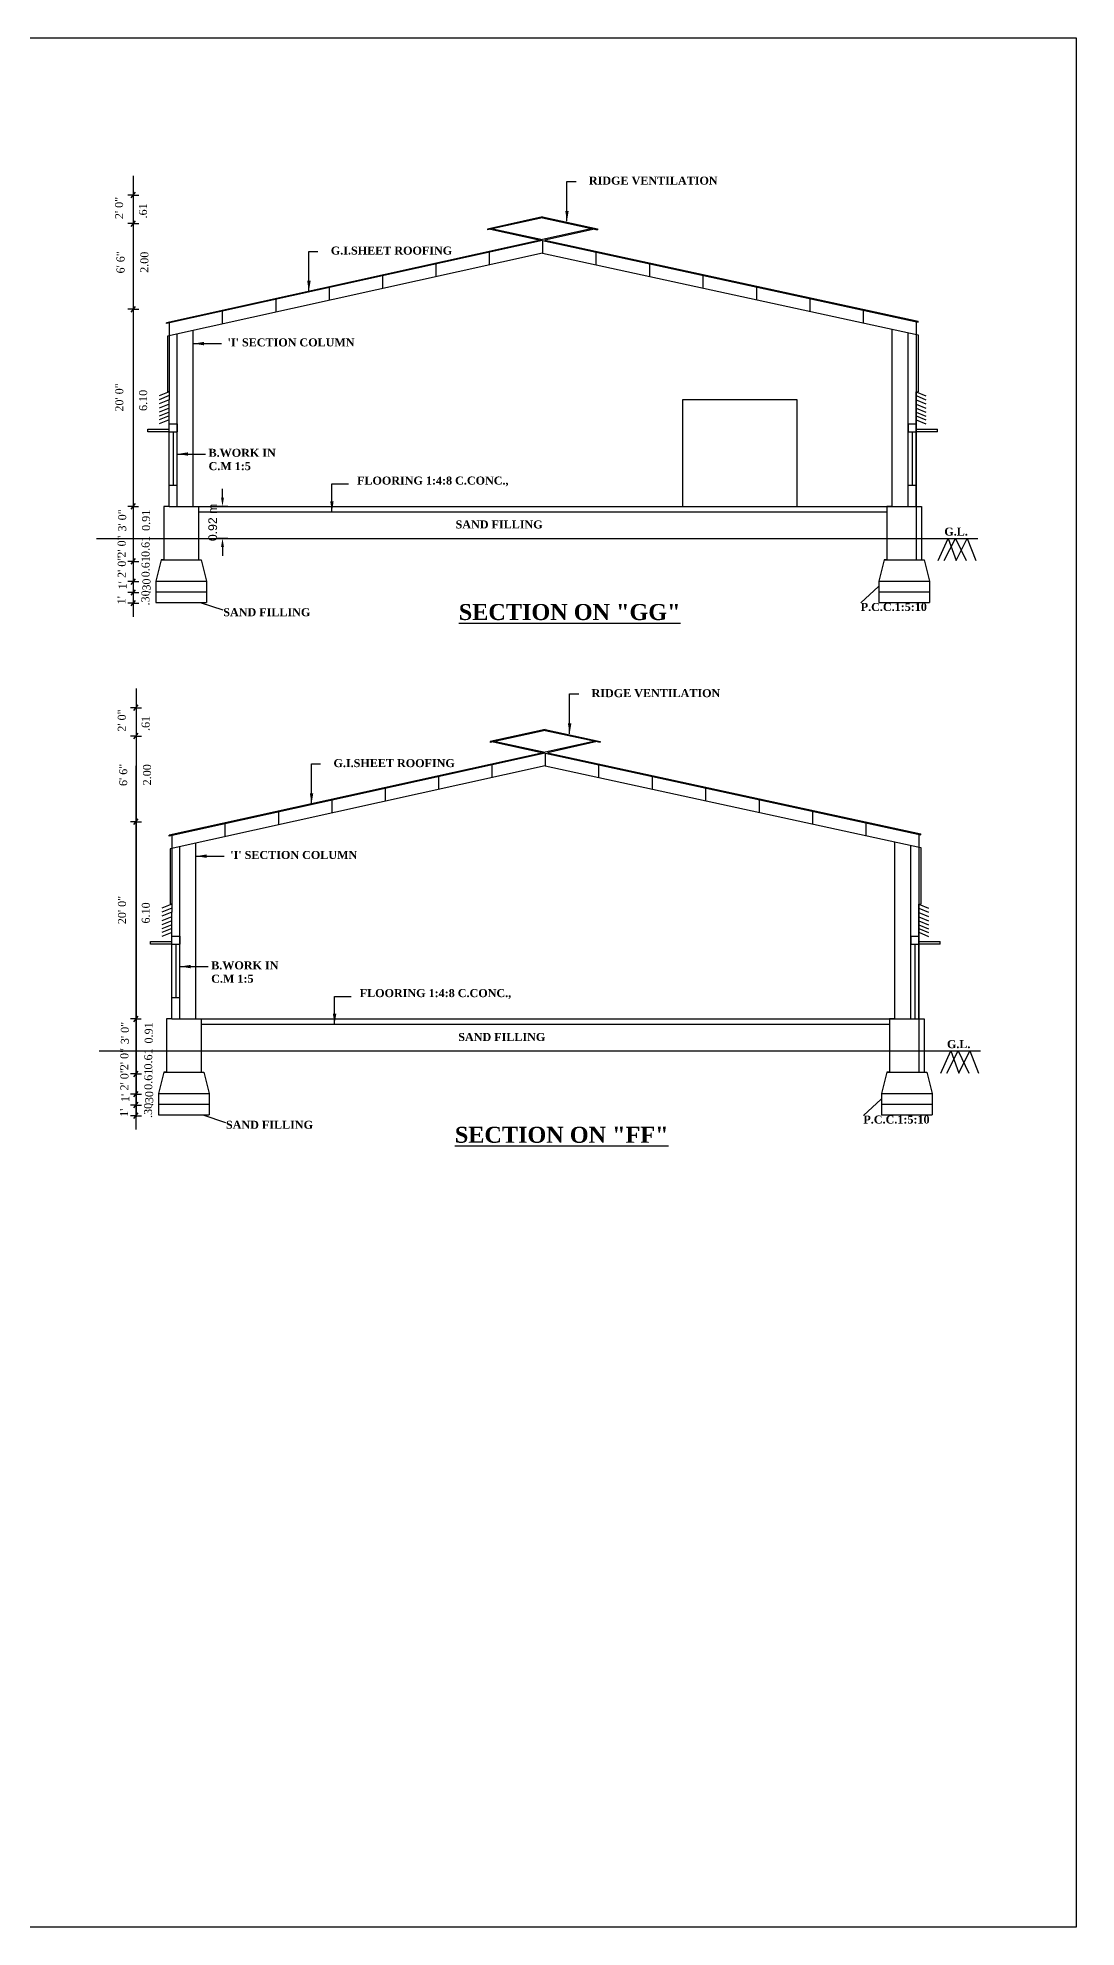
# Model space of a CAD drawing. Header units: metres. Extents: x -4258 to 185371, y -3317 to 113.
# Drawn here: x 4806.3 to 4835.9, y -705.3 to -651.3 of the extents above; entities that cross this region are included whole.
import ezdxf

# ---------------------------------------------------------------- set-up
doc = ezdxf.new("R2010")
doc.units = ezdxf.units.M
doc.header["$LTSCALE"] = 0.5
doc.header["$MEASUREMENT"] = 0
doc.layers.add('BLK_4_PLINTH_HEIGHT', color=7, linetype='Continuous')
doc.styles.add('S', font='swiss.ttf')
doc.styles.get("Standard").update_dxf_attribs({"font": 'times.ttf'})
doc.dimstyles.new('METRIC', dxfattribs={"dimtxt": 0.45, "dimasz": 0.25, "dimexe": 0.15, "dimexo": 0.15, "dimgap": 0.15, "dimtad": 1, "dimzin": 0, "dimdsep": 46, "dimtxsty": 'S', "dimcen": 0, "dimclrd": 1, "dimclre": 1, "dimclrt": 5, "dimadec": 0, "dimazin": 2, "dimtfac": 1, "dimtix": 1, "dimtofl": 0, "dimtmove": 1, "dimatfit": 0, "dimfxl": 0, "dimtolj": 1, "dimtzin": 0, "dimarcsym": 0})
doc.dimstyles.get("Standard").update_dxf_attribs({"dimtxt": 0.23, "dimasz": 0.23, "dimexe": 0.23, "dimexo": 0.23, "dimgap": 0.09, "dimtad": 1, "dimzin": 0, "dimdsep": 46, "dimtxsty": 'Standard', "dimcen": 0.09, "dimadec": 0, "dimazin": 0, "dimtfac": 1, "dimtofl": 0, "dimtmove": 0, "dimatfit": 3, "dimfxl": 0, "dimtolj": 1, "dimtzin": 0, "dimarcsym": 0})

# ---------------------------------------------------------------- blocks, each defined once
blk = doc.blocks.new('*D582')
at = {"layer": 'BLK_4_PLINTH_HEIGHT', "color": 0, "lineweight": -2}
for p, q in [((4811.532, -664.442), (4811.532, -664.192)), ((4811.682, -664.692), (4811.382, -664.692)), ((4811.682, -665.607), (4811.382, -665.607)), ((4811.532, -665.857), (4811.532, -666.107))]:
    blk.add_line(p, q, dxfattribs=at)
for points in [[(4811.49, -664.442), (4811.573, -664.442), (4811.532, -664.692)], [(4811.49, -665.857), (4811.573, -665.857), (4811.532, -665.607)]]:
    blk.add_solid(points, dxfattribs=at)
at = {"layer": 'Defpoints', "color": 0, "lineweight": -2}
for p in [(4811.532, -664.692), (4812.556, -664.692), (4812.556, -665.607)]:
    blk.add_point(p, dxfattribs=at)
at = {"layer": 'BLK_4_PLINTH_HEIGHT', "color": 0, "lineweight": -2, "insert": (4811.253, -665.15), "char_height": 0.25, "attachment_point": 5, "rotation": 90, "style": 'S'}
blk.add_mtext('\\A1;0.92 m', dxfattribs=at)

msp = doc.modelspace()

# ---------------------------------------------------------------- linework, layer by layer
at = {"color": 0, "linetype": 'ByBlock'}
for p, q in [((4808.98421, -655.24212), (4808.98421, -667.48978)), ((4821.3724, -656.27406), (4821.3724, -655.40231)), ((4821.3724, -655.40231), (4821.63143, -655.40231)), ((4820.67641, -656.41632), (4819.10126, -656.76447)), ((4820.67531, -656.4426), (4819.10126, -656.7905)), ((4819.2513, -656.75734), (4820.67641, -657.06708)), ((4820.67531, -656.4426), (4822.24133, -656.78296)), ((4820.67641, -656.41682), (4822.24133, -656.75695)), ((4822.10042, -656.75233), (4820.67641, -657.06708)), ((4822.24133, -656.75695), (4822.24133, -656.78296)), ((4820.61708, -657.08019), (4809.92854, -659.44263)), ((4820.67646, -657.0931), (4809.93402, -659.46745)), ((4819.10126, -656.76447), (4819.10126, -656.7905)), ((4819.19197, -656.77045), (4820.61708, -657.08019)), ((4820.67646, -657.0931), (4820.67641, -657.45723)), ((4820.67646, -657.0931), (4831.4064, -659.42518)), ((4820.67646, -657.0931), (4820.6765, -657.45723)), ((4822.1598, -656.76524), (4820.73579, -657.07998)), ((4820.73579, -657.07998), (4831.4064, -659.39917)), ((4808.97616, -657.45737), (4808.97616, -667.85048)), ((4820.6771, -657.45737), (4809.95849, -659.82646)), ((4813.99967, -658.27368), (4813.99967, -657.40194)), ((4813.99967, -657.40194), (4814.2587, -657.40194)), ((4817.62784, -657.76692), (4817.6278, -658.13105)), ((4819.15141, -657.43017), (4819.15137, -657.7943)), ((4820.67641, -657.45723), (4831.40293, -659.78856)), ((4822.2015, -657.43017), (4822.20154, -657.7943)), ((4823.72667, -657.75958), (4823.72671, -658.12371)), ((4816.10487, -658.10353), (4816.10482, -658.46766)), ((4825.25504, -658.08822), (4825.25509, -658.45235)), ((4813.05226, -658.77824), (4813.05221, -659.14237)), ((4814.57679, -658.44128), (4814.57674, -658.80541)), ((4826.78312, -658.42034), (4826.78316, -658.78447)), ((4828.30765, -658.75168), (4828.30769, -659.11581)), ((4809.93402, -659.46745), (4809.92854, -659.44263)), ((4810.00932, -659.4508), (4810.00932, -661.64208)), ((4810.69557, -659.29912), (4810.69557, -659.2861)), ((4811.52471, -659.11586), (4811.52466, -659.47999)), ((4829.8352, -659.08369), (4829.83524, -659.44782)), ((4831.3521, -659.41337), (4831.3521, -666.217)), ((4831.3521, -659.43763), (4831.3521, -661.41333)), ((4831.4064, -659.42518), (4831.4064, -659.39917)), ((4809.95849, -659.82646), (4809.95849, -661.4135)), ((4810.23807, -664.69208), (4810.2371, -659.76488)), ((4810.69557, -664.69198), (4810.69557, -659.66354)), ((4830.66585, -664.692), (4830.66667, -659.62854)), ((4831.12335, -664.69208), (4831.12335, -659.7278)), ((4831.40293, -659.78856), (4831.40293, -661.41333)), ((4810.00932, -661.4135), (4809.72344, -661.52888)), ((4810.00932, -661.52582), (4809.72344, -661.6412)), ((4810.00932, -661.4135), (4809.95849, -661.4135)), ((4831.3521, -664.69208), (4831.3521, -661.41333)), ((4831.3521, -661.41333), (4831.40293, -661.41333)), ((4831.3521, -661.41333), (4831.62783, -661.5287)), ((4831.3521, -661.52564), (4831.62783, -661.64102)), ((4810.00932, -661.64208), (4809.72344, -661.75745)), ((4810.00932, -661.76822), (4809.72344, -661.8836)), ((4810.00932, -661.88476), (4809.72344, -662.00014)), ((4810.00932, -662.00145), (4809.72344, -662.11683)), ((4810.00932, -662.10575), (4809.72344, -662.22113)), ((4810.00932, -664.69208), (4810.00932, -661.64208)), ((4810.23807, -664.69208), (4810.23807, -661.64208)), ((4827.94462, -661.64208), (4824.67186, -661.64208)), ((4824.67186, -661.64208), (4824.67186, -664.69208)), ((4827.94462, -664.69208), (4827.94462, -661.64208)), ((4831.3521, -661.64781), (4831.62783, -661.76319)), ((4831.3521, -661.76805), (4831.62783, -661.88343)), ((4831.3521, -661.88458), (4831.62783, -661.99996)), ((4831.3521, -662.00128), (4831.62783, -662.11666)), ((4831.3521, -662.10558), (4831.62783, -662.22096)), ((4809.39993, -662.55708), (4809.39993, -662.48083)), ((4809.39993, -662.48083), (4810.00993, -662.48083)), ((4810.00993, -662.55708), (4809.39993, -662.55708)), ((4810.00932, -662.21601), (4809.72344, -662.33139)), ((4810.00993, -662.32833), (4810.23868, -662.32833)), ((4810.00993, -662.55708), (4810.23868, -662.55708)), ((4810.1243, -662.55708), (4810.1243, -664.08208)), ((4810.23868, -662.32833), (4810.23868, -662.55708)), ((4831.12395, -662.32833), (4831.3527, -662.32833)), ((4831.12395, -662.32833), (4831.12395, -662.55708)), ((4831.12395, -662.55708), (4831.3527, -662.55708)), ((4831.23833, -662.55708), (4831.23833, -664.08208)), ((4831.3521, -662.21584), (4831.62783, -662.33121)), ((4831.3527, -662.32833), (4831.3527, -662.55708)), ((4831.3527, -662.48083), (4831.9627, -662.48083)), ((4831.9627, -662.55708), (4831.3527, -662.55708)), ((4831.9627, -662.55708), (4831.9627, -662.48083)), ((4810.00993, -664.08208), (4810.23868, -664.08208)), ((4814.6576, -664.04869), (4815.13028, -664.04869)), ((4831.12395, -664.08208), (4831.3527, -664.08208)), ((4810.00932, -664.69208), (4809.85682, -664.69208)), ((4809.85682, -664.69208), (4809.85682, -666.21708)), ((4810.00932, -664.69208), (4831.3521, -664.69208)), ((4810.69557, -664.69198), (4810.84807, -664.69198)), ((4810.84807, -664.69198), (4810.84807, -666.21708)), ((4810.84807, -664.84457), (4830.51335, -664.84443)), ((4811.56454, -664.69208), (4831.3521, -664.69208)), ((4830.66585, -664.692), (4830.51335, -664.692)), ((4830.51335, -664.692), (4830.51335, -666.21708)), ((4830.66585, -664.692), (4830.51335, -664.692)), ((4831.3521, -664.69191), (4831.5046, -664.69191)), ((4831.3521, -664.69208), (4831.5046, -664.69208)), ((4831.5046, -664.69208), (4831.5046, -666.21708)), ((4807.92845, -665.60708), (4811.56454, -665.60708)), ((4810.00932, -665.60708), (4831.36537, -665.60708)), ((4812.55579, -665.60708), (4833.10699, -665.60708)), ((4809.78057, -666.21708), (4809.62807, -666.82708)), ((4809.78057, -666.21708), (4810.92432, -666.21708)), ((4809.85682, -666.21708), (4809.78057, -666.21708)), ((4809.78057, -666.21708), (4810.84807, -666.21708)), ((4809.85682, -666.21708), (4810.84807, -666.21708)), ((4810.84807, -666.21708), (4810.92432, -666.21708)), ((4810.92432, -666.21708), (4811.07682, -666.82708)), ((4830.4371, -666.217), (4830.2846, -666.827)), ((4830.43708, -666.21708), (4831.58086, -666.21708)), ((4830.51335, -666.217), (4830.4371, -666.217)), ((4830.4371, -666.217), (4831.5046, -666.217)), ((4830.51335, -666.217), (4831.5046, -666.217)), ((4831.58085, -666.217), (4831.73335, -666.827)), ((4809.62807, -666.82708), (4811.07682, -666.82708)), ((4809.62807, -666.82708), (4809.62807, -667.43708)), ((4811.07682, -666.82708), (4811.07682, -667.43708)), ((4830.2846, -666.827), (4830.2846, -667.437)), ((4830.2846, -666.82708), (4831.73335, -666.82708)), ((4831.73335, -666.827), (4831.73335, -667.437)), ((4809.62807, -667.13208), (4811.07682, -667.13208)), ((4809.62807, -667.43708), (4811.07682, -667.43708)), ((4810.89298, -667.43708), (4811.5383, -667.65041)), ((4830.2846, -667.13208), (4831.73335, -667.13208)), ((4830.2846, -667.437), (4831.73335, -667.437)), ((4809.06046, -669.89381), (4809.06046, -682.14147)), ((4821.44865, -670.92575), (4821.44865, -670.05401)), ((4821.44865, -670.05401), (4821.70768, -670.05401)), ((4820.75266, -671.06802), (4819.17751, -671.41616)), ((4820.75156, -671.09429), (4819.17751, -671.44219)), ((4820.75156, -671.09429), (4822.31758, -671.43465)), ((4820.75266, -671.06852), (4822.31758, -671.40864)), ((4820.69333, -671.73188), (4810.00479, -674.09432)), ((4820.75271, -671.74479), (4810.01027, -674.11914)), ((4819.17751, -671.41616), (4819.17751, -671.44219)), ((4819.26822, -671.42215), (4820.69333, -671.73188)), ((4819.32755, -671.40903), (4820.75266, -671.71877)), ((4822.17667, -671.40403), (4820.75266, -671.71877)), ((4820.75271, -671.74479), (4820.75266, -672.10892)), ((4820.75271, -671.74479), (4831.48265, -674.07687)), ((4820.75271, -671.74479), (4820.75275, -672.10892)), ((4822.23605, -671.41693), (4820.81204, -671.73168)), ((4820.81204, -671.73168), (4831.48265, -674.05086)), ((4822.31758, -671.40864), (4822.31758, -671.43465)), ((4809.05241, -672.10907), (4809.05241, -682.50218)), ((4820.75335, -672.10907), (4810.03474, -674.47815)), ((4814.07592, -672.92538), (4814.07592, -672.05363)), ((4814.07592, -672.05363), (4814.33495, -672.05363)), ((4817.70409, -672.41861), (4817.70405, -672.78274)), ((4819.22766, -672.08186), (4819.22762, -672.44599)), ((4820.75266, -672.10892), (4831.47918, -674.44026)), ((4822.27775, -672.08186), (4822.27779, -672.44599)), ((4823.80292, -672.41127), (4823.80296, -672.7754)), ((4816.18112, -672.75523), (4816.18107, -673.11936)), ((4825.33129, -672.73991), (4825.33134, -673.10404)), ((4813.12851, -673.42993), (4813.12846, -673.79406)), ((4814.65304, -673.09297), (4814.65299, -673.4571)), ((4826.85937, -673.07203), (4826.85941, -673.43616)), ((4828.3839, -673.40338), (4828.38394, -673.76751)), ((4810.77182, -673.95082), (4810.77182, -673.93779)), ((4811.60096, -673.76756), (4811.60091, -674.13169)), ((4829.91145, -673.73538), (4829.91149, -674.09951)), ((4810.01027, -674.11914), (4810.00479, -674.09432)), ((4810.03474, -674.47815), (4810.03474, -676.06519)), ((4810.08557, -674.1025), (4810.08557, -676.29377)), ((4810.31432, -679.34377), (4810.31335, -674.41657)), ((4810.77182, -679.34368), (4810.77182, -674.31524)), ((4830.7421, -679.3437), (4830.74292, -674.28024)), ((4831.1996, -679.34377), (4831.1996, -674.37949)), ((4831.42835, -674.06507), (4831.42835, -680.8687)), ((4831.42835, -674.08933), (4831.42835, -676.06502)), ((4831.47918, -674.44026), (4831.47918, -676.06502)), ((4831.48265, -674.07687), (4831.48265, -674.05086)), ((4810.08557, -676.06519), (4809.79969, -676.18057)), ((4810.08557, -676.17751), (4809.79969, -676.29289)), ((4810.08557, -676.06519), (4810.03474, -676.06519)), ((4831.42835, -679.34377), (4831.42835, -676.06502)), ((4831.42835, -676.06502), (4831.47918, -676.06502)), ((4831.42835, -676.06502), (4831.70408, -676.1804)), ((4831.42835, -676.17734), (4831.70408, -676.29272)), ((4810.08557, -676.29377), (4809.79969, -676.40915)), ((4810.08557, -676.41992), (4809.79969, -676.5353)), ((4810.08557, -676.53645), (4809.79969, -676.65183)), ((4810.08557, -676.65315), (4809.79969, -676.76852)), ((4810.08557, -679.34377), (4810.08557, -676.29377)), ((4810.31432, -679.34377), (4810.31432, -676.29377)), ((4831.42835, -676.29951), (4831.70408, -676.41488)), ((4831.42835, -676.41974), (4831.70408, -676.53512)), ((4831.42835, -676.53628), (4831.70408, -676.65165)), ((4831.42835, -676.65297), (4831.70408, -676.76835)), ((4809.47618, -677.20877), (4809.47618, -677.13252)), ((4809.47618, -677.13252), (4810.08618, -677.13252)), ((4810.08618, -677.20877), (4809.47618, -677.20877)), ((4810.08557, -676.75745), (4809.79969, -676.87283)), ((4810.08557, -676.86771), (4809.79969, -676.98308)), ((4810.08618, -676.98002), (4810.31493, -676.98002)), ((4810.08618, -677.20877), (4810.31493, -677.20877)), ((4810.20055, -677.20877), (4810.20055, -678.73377)), ((4810.31493, -676.98002), (4810.31493, -677.20877)), ((4831.2002, -676.98002), (4831.42895, -676.98002)), ((4831.2002, -676.98002), (4831.2002, -677.20877)), ((4831.2002, -677.20877), (4831.42895, -677.20877)), ((4831.31458, -677.20877), (4831.31458, -679.34377)), ((4831.42835, -676.75727), (4831.70408, -676.87265)), ((4831.42835, -676.86753), (4831.70408, -676.98291)), ((4831.42895, -676.98002), (4831.42895, -677.20877)), ((4831.42895, -677.13252), (4832.03895, -677.13252)), ((4832.03895, -677.20877), (4831.42895, -677.20877)), ((4832.03895, -677.20877), (4832.03895, -677.13252)), ((4810.08618, -678.73377), (4810.31493, -678.73377)), ((4814.73385, -678.70038), (4815.20653, -678.70038)), ((4810.08557, -679.34377), (4809.93307, -679.34377)), ((4809.93307, -679.34377), (4809.93307, -680.86877)), ((4810.08557, -679.34377), (4831.42835, -679.34377)), ((4810.77182, -679.34368), (4810.92432, -679.34368)), ((4810.92432, -679.34368), (4810.92432, -680.86877)), ((4811.64079, -679.34377), (4831.42835, -679.34377)), ((4830.7421, -679.3437), (4830.5896, -679.3437)), ((4830.5896, -679.3437), (4830.5896, -680.86877)), ((4830.7421, -679.3437), (4830.5896, -679.3437)), ((4831.42835, -679.34361), (4831.58085, -679.34361)), ((4831.42835, -679.34377), (4831.58085, -679.34377)), ((4831.58085, -679.34377), (4831.58085, -680.86877)), ((4810.92432, -679.49626), (4830.5896, -679.49613)), ((4808.0047, -680.25877), (4811.64079, -680.25877)), ((4810.08557, -680.25877), (4831.44162, -680.25877)), ((4812.63204, -680.25877), (4833.18324, -680.25877)), ((4809.85682, -680.86877), (4809.70432, -681.47877)), ((4809.85682, -680.86877), (4811.00057, -680.86877)), ((4809.93307, -680.86877), (4809.85682, -680.86877)), ((4809.85682, -680.86877), (4810.92432, -680.86877)), ((4809.93307, -680.86877), (4810.92432, -680.86877)), ((4810.92432, -680.86877), (4811.00057, -680.86877)), ((4811.00057, -680.86877), (4811.15307, -681.47877)), ((4830.51335, -680.8687), (4830.36085, -681.4787)), ((4830.51333, -680.86877), (4831.65711, -680.86877)), ((4830.5896, -680.8687), (4830.51335, -680.8687)), ((4830.51335, -680.8687), (4831.58085, -680.8687)), ((4830.5896, -680.8687), (4831.58085, -680.8687)), ((4831.6571, -680.8687), (4831.8096, -681.4787)), ((4809.70432, -681.47877), (4811.15307, -681.47877)), ((4809.70432, -681.47877), (4809.70432, -682.08877)), ((4811.15307, -681.47877), (4811.15307, -682.08877)), ((4830.36085, -681.4787), (4830.36085, -682.0887)), ((4830.36085, -681.47877), (4831.8096, -681.47877)), ((4831.8096, -681.4787), (4831.8096, -682.0887)), ((4809.70432, -681.78377), (4811.15307, -681.78377)), ((4809.70432, -682.08877), (4811.15307, -682.08877)), ((4810.96923, -682.08877), (4811.61455, -682.3021)), ((4830.36085, -681.78377), (4831.8096, -681.78377)), ((4830.36085, -682.0887), (4831.8096, -682.0887))]:
    msp.add_line(p, q, dxfattribs=at)
at = {"color": 0}
for p, q in [((4808.98421, -655.7943), (4808.83171, -655.7943)), ((4808.92231, -655.87326), (4809.04776, -655.71323)), ((4808.98503, -655.7943), (4809.13753, -655.7943)), ((4808.98338, -656.60779), (4808.83088, -656.60779)), ((4808.92149, -656.68675), (4809.04693, -656.52672)), ((4808.98421, -656.60779), (4809.13671, -656.60779)), ((4808.98421, -659.05714), (4808.83171, -659.05714)), ((4808.92231, -659.1361), (4809.04776, -658.97607)), ((4808.98421, -659.05714), (4809.13671, -659.05714)), ((4808.98338, -664.69208), (4808.83088, -664.69208)), ((4808.92149, -664.77104), (4809.04693, -664.61101)), ((4808.98338, -664.69208), (4809.13588, -664.69208)), ((4808.98421, -666.26281), (4808.83171, -666.26281)), ((4808.92231, -666.34177), (4809.04776, -666.18174)), ((4808.98421, -666.26281), (4809.13671, -666.26281)), ((4808.98421, -666.84251), (4808.83171, -666.84251)), ((4808.92231, -666.92147), (4809.04776, -666.76144)), ((4808.98421, -666.84251), (4809.13671, -666.84251)), ((4830.27639, -666.98339), (4829.76504, -667.45238)), ((4808.98421, -667.15437), (4808.83171, -667.15437)), ((4808.98421, -667.45937), (4808.83171, -667.45937)), ((4808.92231, -667.23333), (4809.04776, -667.0733)), ((4808.92231, -667.53833), (4809.04776, -667.3783)), ((4808.98421, -667.15437), (4809.13671, -667.15437)), ((4808.98421, -667.45937), (4809.13671, -667.45937)), ((4809.06046, -670.446), (4808.90796, -670.446)), ((4808.99856, -670.52496), (4809.12401, -670.36493)), ((4809.06128, -670.446), (4809.21378, -670.446)), ((4809.05963, -671.25948), (4808.90713, -671.25948)), ((4808.99774, -671.33844), (4809.12318, -671.17841)), ((4809.06046, -671.25948), (4809.21296, -671.25948)), ((4809.06046, -673.70883), (4808.90796, -673.70883)), ((4808.99856, -673.7878), (4809.12401, -673.62777)), ((4809.06046, -673.70883), (4809.21296, -673.70883)), ((4809.05963, -679.34377), (4808.90713, -679.34377)), ((4808.99774, -679.42273), (4809.12318, -679.2627)), ((4809.05963, -679.34377), (4809.21213, -679.34377)), ((4809.06046, -680.9145), (4808.90796, -680.9145)), ((4808.99856, -680.99347), (4809.12401, -680.83344)), ((4809.06046, -680.9145), (4809.21296, -680.9145)), ((4809.06046, -681.4942), (4808.90796, -681.4942)), ((4808.99856, -681.57316), (4809.12401, -681.41314)), ((4809.06046, -681.4942), (4809.21296, -681.4942)), ((4809.06046, -681.80606), (4808.90796, -681.80606)), ((4809.06046, -682.11106), (4808.90796, -682.11106)), ((4808.99856, -681.88503), (4809.12401, -681.725)), ((4808.99856, -682.19003), (4809.12401, -682.03)), ((4809.06046, -681.80606), (4809.21296, -681.80606)), ((4809.06046, -682.11106), (4809.21296, -682.11106)), ((4830.35264, -681.63509), (4829.84129, -682.10407))]:
    msp.add_line(p, q, dxfattribs=at)
at = {"color": 7}
for p, q in [((4831.98131, -666.24091), (4832.25814, -665.60708)), ((4832.15088, -666.24091), (4832.47348, -665.60708)), ((4832.25814, -665.60708), (4832.4909, -666.24091)), ((4832.47348, -665.60708), (4832.77261, -666.24091)), ((4832.4909, -666.24091), (4832.80165, -665.60708)), ((4832.80165, -665.60708), (4833.05142, -666.24091)), ((4832.05756, -680.8926), (4832.33439, -680.25877)), ((4832.22713, -680.8926), (4832.54973, -680.25877)), ((4832.33439, -680.25877), (4832.56715, -680.8926)), ((4832.54973, -680.25877), (4832.84886, -680.8926)), ((4832.56715, -680.8926), (4832.8779, -680.25877)), ((4832.8779, -680.25877), (4833.12767, -680.8926))]:
    msp.add_line(p, q, dxfattribs=at)
at = {"color": 0, "linetype": 'ByBlock'}
msp.add_lwpolyline([(4776.34566, -651.29646), (4835.92022, -651.29646), (4835.92022, -705.30669), (4776.34566, -705.30669)], close=True, dxfattribs=at)

# ---------------------------------------------------------------- texts
at = {"color": 0, "char_height": 0.22875, "width": 4.1329568, "attachment_point": 1}
for s, insert in [('{\\fTimes New Roman|b1|i0|c0|p18;RIDGE VENTILATION }', (4821.99926, -655.26457)), ('{\\fTimes New Roman|b1|i0|c0|p18;G.I.SHEET ROOFING }', (4814.62654, -657.26419)), ('{\\fTimes New Roman|b1|i0|c0|p18;RIDGE VENTILATION }', (4822.07551, -669.91626)), ('{\\fTimes New Roman|b1|i0|c0|p18;G.I.SHEET ROOFING }', (4814.70279, -671.91589))]:
    msp.add_mtext(s, dxfattribs=dict(at, insert=insert))
at = {"color": 0, "char_height": 0.22875, "width": 4.1329568, "attachment_point": 1, "rotation": 90}
for s, insert in [('\\A1; 2\' 0"', (4808.46347, -656.56596)), ('\\A1;.61', (4809.14458, -656.46077)), ('\\A1; 6\' 6"', (4808.50384, -658.11998)), ('\\A1;2.00', (4809.18495, -658.01479)), ('\\A1; 20\' 0"', (4808.46856, -662.06885)), ('\\A1;6.10', (4809.14966, -661.96365)), ('\\A1; 3\' 0"', (4808.55182, -665.4978)), ('\\A1;0.91', (4809.23293, -665.39261)), ('\\A1; 2\' 0"', (4808.53705, -666.24326)), ('\\A1;0.61', (4809.21816, -666.13807)), ('\\A1; 2\' 0"', (4808.53936, -666.82347)), ('\\A1;0.61', (4809.22047, -666.71828)), ("\\A1;  1'", (4808.56078, -667.23919)), ('\\A1;.30', (4809.24586, -667.18489)), ("\\A1; 1' ", (4808.52913, -667.57693)), ('\\A1;.30', (4809.21422, -667.52263)), ('\\A1; 2\' 0"', (4808.53972, -671.21766)), ('\\A1;.61', (4809.22083, -671.11247)), ('\\A1; 6\' 6"', (4808.58009, -672.77167)), ('\\A1;2.00', (4809.2612, -672.66648)), ('\\A1; 20\' 0"', (4808.54481, -676.72054)), ('\\A1;6.10', (4809.22591, -676.61535)), ('\\A1; 3\' 0"', (4808.62807, -680.1495)), ('\\A1;0.91', (4809.30918, -680.04431)), ('\\A1; 2\' 0"', (4808.6133, -680.89495)), ('\\A1;0.61', (4809.29441, -680.78976)), ('\\A1; 2\' 0"', (4808.61561, -681.47517)), ('\\A1;0.61', (4809.29672, -681.36997)), ("\\A1;  1'", (4808.63703, -681.89088)), ('\\A1;.30', (4809.32211, -681.83658)), ("\\A1; 1' ", (4808.60538, -682.22863)), ('\\A1;.30', (4809.29047, -682.17433))]:
    msp.add_mtext(s, dxfattribs=dict(at, insert=insert))
at = {"color": 7, "attachment_point": 1}
for s, insert, char_height, width in [("{\\fTimes New Roman|b1|i0|c0|p18; 'I' SECTION COLUMN}", (4811.58954, -659.88949), 0.22875, 5.1935257), ('{\\fTimes New Roman|b1|i0|c0|p18;B.WORK IN \\PC.M 1:5 }', (4811.13303, -663.04525), 0.22875, 5.1935257), ('{\\fTimes New Roman|b1|i0|c0|p18;FLOORING 1:4:8 C.CONC.,}', (4815.37493, -663.83874), 0.22875, 5.1935257), ('{\\fTimes New Roman|b1|i0|c0|p18;SAND FILLING}', (4818.19062, -665.0936), 0.22875, 4.1329568), ('{\\fTimes New Roman|b1|i0|c0|p18;G.L.}', (4832.1522, -665.29803), 0.22875, 4.1329568), ('\\A1;{\\fTimes New Roman|b1|i0|c0|p18;\\LSECTION ON "GG"}', (4818.28234, -667.48277), 0.4575, 9.2638678), ('{\\fTimes New Roman|b1|i0|c0|p18;P.C.C.1:5:10}', (4829.76504, -667.45238), 0.22875, 4.1329568), ('{\\fTimes New Roman|b1|i0|c0|p18;SAND FILLING}', (4811.55417, -667.6024), 0.22875, 4.1329568), ("{\\fTimes New Roman|b1|i0|c0|p18; 'I' SECTION COLUMN}", (4811.66579, -674.54118), 0.22875, 5.1935257), ('{\\fTimes New Roman|b1|i0|c0|p18;B.WORK IN \\PC.M 1:5 }', (4811.20928, -677.69694), 0.22875, 5.1935257), ('{\\fTimes New Roman|b1|i0|c0|p18;FLOORING 1:4:8 C.CONC.,}', (4815.45118, -678.49044), 0.22875, 5.1935257), ('{\\fTimes New Roman|b1|i0|c0|p18;SAND FILLING}', (4818.26687, -679.74529), 0.22875, 4.1329568), ('{\\fTimes New Roman|b1|i0|c0|p18;G.L.}', (4832.22845, -679.94972), 0.22875, 4.1329568), ('{\\fTimes New Roman|b1|i0|c0|p18;P.C.C.1:5:10}', (4829.84129, -682.10407), 0.22875, 4.1329568), ('{\\fTimes New Roman|b1|i0|c0|p18;SAND FILLING}', (4811.63042, -682.25409), 0.22875, 4.1329568), ('\\A1;{\\fTimes New Roman|b1|i0|c0|p18;\\LSECTION ON "FF"}', (4818.17028, -682.42593), 0.4575, 9.2638678)]:
    msp.add_mtext(s, dxfattribs=dict(at, insert=insert, char_height=char_height, width=width))

# ---------------------------------------------------------------- dimensions: what is measured, and where the dimension line sits
at = {"layer": 'BLK_4_PLINTH_HEIGHT', "color": 0, "lineweight": -2}
dim = msp.add_aligned_dim(p1=(4812.5557856792, -665.6070750885), p2=(4812.5557856792, -664.6920750885), distance=1.024, dimstyle='METRIC', override={"dimtxt": 0.25, "dimpost": ' m', "dimclrd": 0, "dimclre": 0, "dimclrt": 0}, dxfattribs=at)
dim.commit()
dim.dimension.update_dxf_attribs({"geometry": '*D582', "text_midpoint": (4811.2533063852, -665.1495750885)})

# ---------------------------------------------------------------- leaders
at = {"color": 0}
for points in [[(4821.3724, -656.54318), (4821.3724, -655.72232)], [(4813.99967, -658.5428), (4813.99967, -657.72194)], [(4821.44865, -671.19487), (4821.44865, -670.37401)], [(4814.07592, -673.1945), (4814.07592, -672.37364)]]:
    msp.add_leader(points, dimstyle='Standard', override={"dimasz": 0.3, "dimgap": 0.09, "dimtad": 0}, dxfattribs=at)
at = {"color": 7}
for points in [[(4810.7067, -660.03868), (4811.50256, -660.03868)], [(4810.25018, -663.19444), (4811.04605, -663.19444)], [(4814.6576, -664.84455), (4814.6576, -664.04869)], [(4810.78295, -674.69038), (4811.57881, -674.69038)], [(4810.32643, -677.84614), (4811.1223, -677.84614)], [(4814.73385, -679.49625), (4814.73385, -678.70038)]]:
    msp.add_leader(points, dimstyle='Standard', override={"dimasz": 0.3, "dimgap": 0.09, "dimtad": 0}, dxfattribs=at)

doc.saveas('drawing.dxf')
